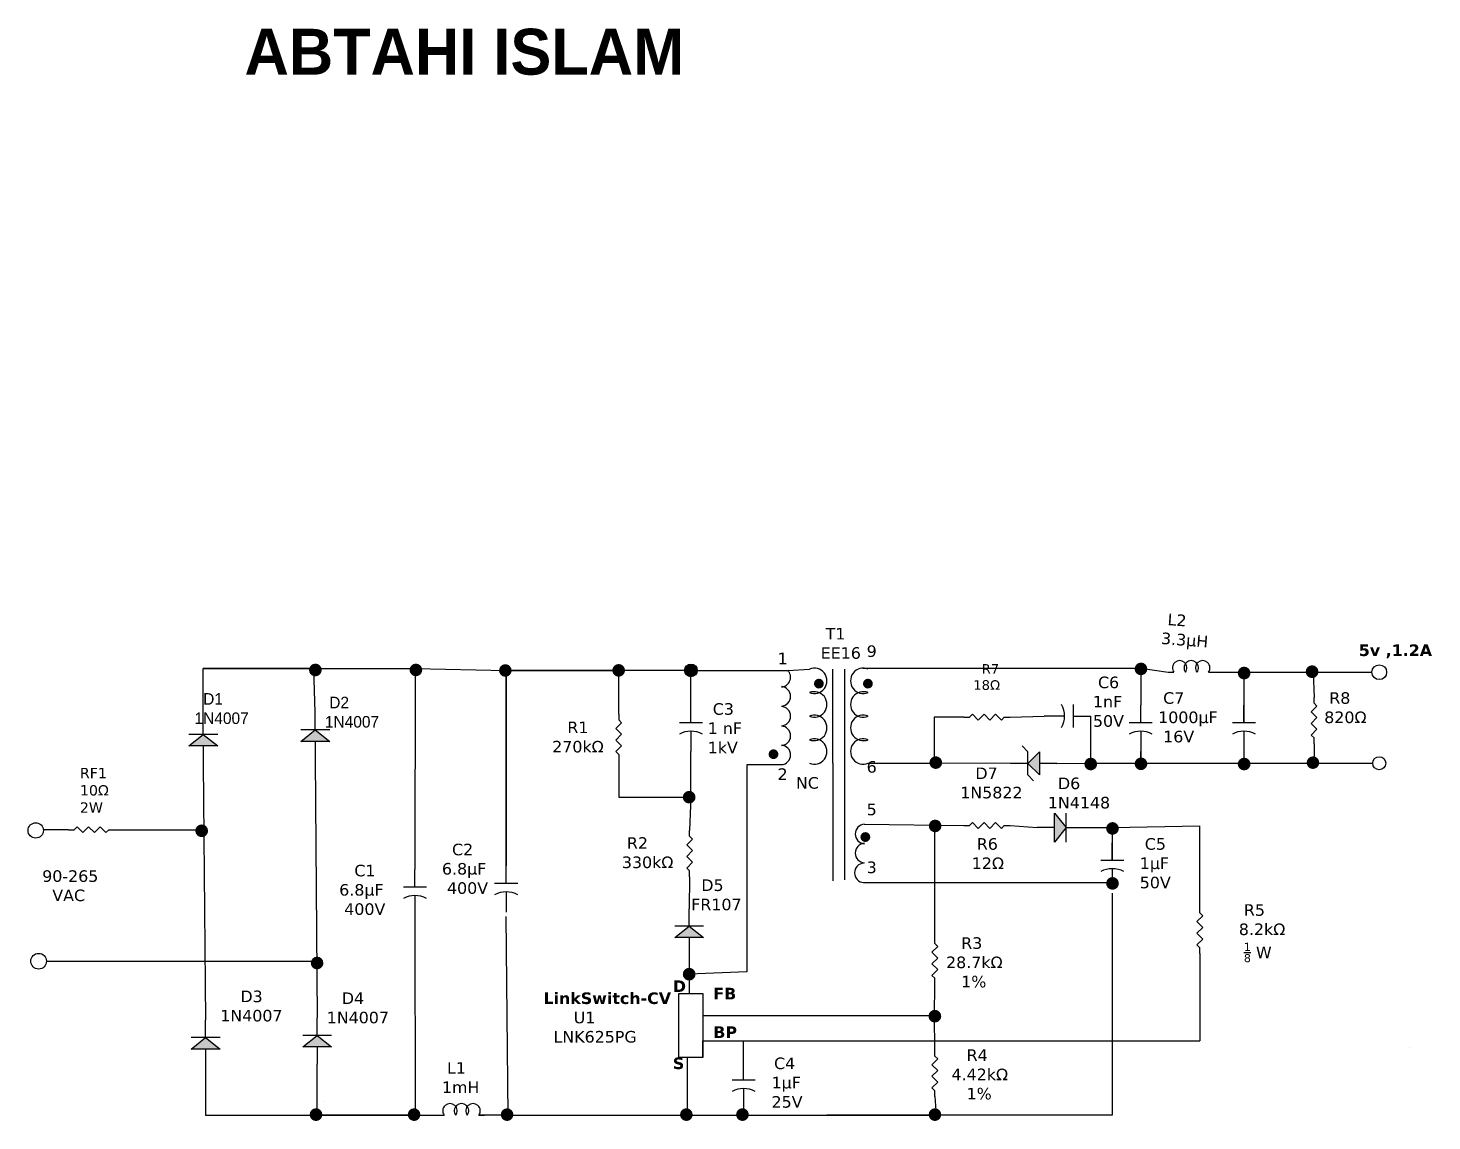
# Model space of a CAD drawing. Header units: inches. Extents: x 32.9 to 60.2, y 33.3 to 51.8.
# Drawn here: x 32.88 to 45.02, y 42.32 to 51.77 of the extents above; entities that cross this region are included whole.
import ezdxf

# ---------------------------------------------------------------- set-up
doc = ezdxf.new("R2010")
doc.units = ezdxf.units.IN
doc.header["$MEASUREMENT"] = 0

# ---------------------------------------------------------------- blocks, each defined once
blk = doc.blocks.new('Diode')
at = {"color": 7}
for p, q in [((0.15, 0.125), (0.25, 0)), ((0.15, -0.125), (0.15, 0.125)), ((0.25, -0.125), (0.25, 0.125)), ((0.15, 0), (0, 0)), ((0.25, 0), (0.15, -0.125)), ((0.25, 0), (0.4, 0))]:
    blk.add_line(p, q, dxfattribs=at)
blk.add_solid([(0.15, -0.125), (0.25, 0), (0.15, 0.125)], dxfattribs=at)
blk = doc.blocks.new('Capacitor')
at = {"color": 7}
for p, q in [((0.15, 0), (0, 0)), ((0.15, -0.1), (0.15, 0.1)), ((0.225, 0), (0.4, 0))]:
    blk.add_line(p, q, dxfattribs=at)
blk.add_arc((0.4375, 0), 0.2125, 151.9275, 208.0725, dxfattribs=at)
blk = doc.blocks.new('Inductor')
at = {"color": 7}
for p, q in [((0, 0), (0.05, 0)), ((0.35, 0), (0.4, 0))]:
    blk.add_line(p, q, dxfattribs=at)
for centre in [(0.1, 0.0375), (0.2, 0.0375), (0.3, 0.0375)]:
    blk.add_arc(centre, 0.0625, 323.1301, 216.8699, dxfattribs=at)
blk = doc.blocks.new('Resistor')
at = {"color": 7}
blk.add_lwpolyline([(0, 0), (0.05, 0), (0.075, 0.025), (0.125, -0.025), (0.175, 0.025), (0.225, -0.025), (0.275, 0.025), (0.325, -0.025), (0.35, 0), (0.4, 0)], dxfattribs=at)
blk = doc.blocks.new('Transformer')
at = {"color": 7}
for p, q in [((0.1, 0), (0.1, 0.4)), ((0.15, 0.4), (0.15, 0))]:
    blk.add_line(p, q, dxfattribs=at)
for centre, start, end in [((0.0208, 0.35), 247.3801, 112.6199), ((0.2292, 0.35), 67.38014, 292.6199), ((0.0208, 0.25), 247.3801, 112.6199), ((0.2292, 0.25), 67.38014, 292.6199), ((0.0208, 0.15), 247.3801, 112.6199), ((0.2292, 0.15), 67.38014, 292.6199), ((0.0208, 0.05), 247.3801, 112.6199), ((0.2292, 0.05), 67.38014, 292.6199)]:
    blk.add_arc(centre, 0.0542, start, end, dxfattribs=at)
blk = doc.blocks.new('Diode - Zener')
at = {"color": 7}
for p, q in [((0.2, 0.150001), (0.25, 0.100001)), ((0, 0), (0.15, 0)), ((0.15, 0.100001), (0.25, 0)), ((0.15, 0), (0.15, 0.100001)), ((0.25, 0), (0.15, -0.099999)), ((0.15, -0.099999), (0.15, 0)), ((0.25, 0.100001), (0.25, -0.099999)), ((0.25, 0), (0.4, 0)), ((0.25, -0.099999), (0.3, -0.149999))]:
    blk.add_line(p, q, dxfattribs=at)
blk.add_solid([(0.15, -0.099999), (0.25, 0), (0.15, 0.100001)], dxfattribs=at)

msp = doc.modelspace()

# ---------------------------------------------------------------- hatches: boundary and pattern name
h = msp.add_hatch(color=256)
h.paths.add_polyline_path([(42.451, 46.23), (42.505, 46.23), (42.56, 46.23, 1)])
h.paths.add_polyline_path([(42.56, 46.23), (42.505, 46.23), (42.505, 46.175, 0.414214)])
h.paths.add_polyline_path([(42.505, 46.23), (42.451, 46.23, 0.414214), (42.505, 46.175)])
h = msp.add_hatch(color=256)
h.paths.add_polyline_path([(42.451, 46.23), (42.505, 46.23), (42.56, 46.23, 1)])
h.paths.add_polyline_path([(42.56, 46.23), (42.505, 46.23), (42.505, 46.175, 0.414214)])
h.paths.add_polyline_path([(42.505, 46.23), (42.451, 46.23, 0.414214), (42.505, 46.175)])
h = msp.add_hatch(color=256)
h.paths.add_polyline_path([(35.307, 46.221), (35.361, 46.221), (35.416, 46.221, 1)])
h.paths.add_polyline_path([(35.416, 46.221), (35.361, 46.221), (35.361, 46.166, 0.414214)])
h.paths.add_polyline_path([(35.361, 46.221), (35.307, 46.221, 0.414214), (35.361, 46.166)])
h = msp.add_hatch(color=256)
h.paths.add_polyline_path([(35.307, 46.221), (35.361, 46.221), (35.416, 46.221, 1)])
h.paths.add_polyline_path([(35.416, 46.221), (35.361, 46.221), (35.361, 46.166, 0.414214)])
h.paths.add_polyline_path([(35.361, 46.221), (35.307, 46.221, 0.414214), (35.361, 46.166)])
h = msp.add_hatch(color=256)
h.paths.add_polyline_path([(36.177, 46.221), (36.231, 46.221), (36.286, 46.221, 1)])
h.paths.add_polyline_path([(36.286, 46.221), (36.231, 46.221), (36.231, 46.166, 0.414214)])
h.paths.add_polyline_path([(36.231, 46.221), (36.177, 46.221, 0.414214), (36.231, 46.166)])
h = msp.add_hatch(color=256)
h.paths.add_polyline_path([(36.177, 46.221), (36.231, 46.221), (36.286, 46.221, 1)])
h.paths.add_polyline_path([(36.286, 46.221), (36.231, 46.221), (36.231, 46.166, 0.414214)])
h.paths.add_polyline_path([(36.231, 46.221), (36.177, 46.221, 0.414214), (36.231, 46.166)])
h = msp.add_hatch(color=256)
h.paths.add_polyline_path([(36.951, 46.216), (37.005, 46.216), (37.06, 46.216, 1)])
h.paths.add_polyline_path([(37.06, 46.216), (37.005, 46.216), (37.005, 46.162, 0.414214)])
h.paths.add_polyline_path([(37.005, 46.216), (36.951, 46.216, 0.414214), (37.005, 46.162)])
h = msp.add_hatch(color=256)
h.paths.add_polyline_path([(36.951, 46.216), (37.005, 46.216), (37.06, 46.216, 1)])
h.paths.add_polyline_path([(37.06, 46.216), (37.005, 46.216), (37.005, 46.162, 0.414214)])
h.paths.add_polyline_path([(37.005, 46.216), (36.951, 46.216, 0.414214), (37.005, 46.162)])
h = msp.add_hatch(color=256)
h.paths.add_polyline_path([(37.931, 46.217), (37.986, 46.217), (38.041, 46.217, 1)])
h.paths.add_polyline_path([(38.041, 46.217), (37.986, 46.217), (37.986, 46.163, 0.414214)])
h.paths.add_polyline_path([(37.986, 46.217), (37.931, 46.217, 0.414214), (37.986, 46.163)])
h = msp.add_hatch(color=256)
h.paths.add_polyline_path([(37.931, 46.217), (37.986, 46.217), (38.041, 46.217, 1)])
h.paths.add_polyline_path([(38.041, 46.217), (37.986, 46.217), (37.986, 46.163, 0.414214)])
h.paths.add_polyline_path([(37.986, 46.217), (37.931, 46.217, 0.414214), (37.986, 46.163)])
h = msp.add_hatch(color=256)
h.paths.add_polyline_path([(38.556, 46.217), (38.611, 46.217), (38.665, 46.217, 1)])
h.paths.add_polyline_path([(38.665, 46.217), (38.611, 46.217), (38.611, 46.163, 0.414214)])
h.paths.add_polyline_path([(38.611, 46.217), (38.556, 46.217, 0.414214), (38.611, 46.163)])
h = msp.add_hatch(color=256)
h.paths.add_polyline_path([(38.556, 46.217), (38.611, 46.217), (38.665, 46.217, 1)])
h.paths.add_polyline_path([(38.665, 46.217), (38.611, 46.217), (38.611, 46.163, 0.414214)])
h.paths.add_polyline_path([(38.611, 46.217), (38.556, 46.217, 0.414214), (38.611, 46.163)])
h = msp.add_hatch(color=256)
h.paths.add_polyline_path([(43.343, 46.194), (43.398, 46.194), (43.453, 46.194, 1)])
h.paths.add_polyline_path([(43.453, 46.194), (43.398, 46.194), (43.398, 46.139, 0.414214)])
h.paths.add_polyline_path([(43.398, 46.194), (43.343, 46.194, 0.414214), (43.398, 46.139)])
h = msp.add_hatch(color=256)
h.paths.add_polyline_path([(43.343, 46.194), (43.398, 46.194), (43.453, 46.194, 1)])
h.paths.add_polyline_path([(43.453, 46.194), (43.398, 46.194), (43.398, 46.139, 0.414214)])
h.paths.add_polyline_path([(43.398, 46.194), (43.343, 46.194, 0.414214), (43.398, 46.139)])
h = msp.add_hatch(color=256)
h.paths.add_polyline_path([(43.931, 46.206), (43.986, 46.206), (44.041, 46.206, 1)])
h.paths.add_polyline_path([(44.041, 46.206), (43.986, 46.206), (43.986, 46.151, 0.414214)])
h.paths.add_polyline_path([(43.986, 46.206), (43.931, 46.206, 0.414214), (43.986, 46.151)])
h = msp.add_hatch(color=256)
h.paths.add_polyline_path([(43.931, 46.206), (43.986, 46.206), (44.041, 46.206, 1)])
h.paths.add_polyline_path([(44.041, 46.206), (43.986, 46.206), (43.986, 46.151, 0.414214)])
h.paths.add_polyline_path([(43.986, 46.206), (43.931, 46.206, 0.414214), (43.986, 46.151)])
h = msp.add_hatch(color=256)
h.paths.add_polyline_path([(39.676, 46.102), (39.719, 46.102), (39.761, 46.102, 1)])
h.paths.add_polyline_path([(39.761, 46.102), (39.719, 46.102), (39.719, 46.06, 0.414214)])
h.paths.add_polyline_path([(39.719, 46.102), (39.676, 46.102, 0.414214), (39.719, 46.06)])
h = msp.add_hatch(color=256)
h.paths.add_polyline_path([(39.676, 46.102), (39.719, 46.102), (39.761, 46.102, 1)])
h.paths.add_polyline_path([(39.761, 46.102), (39.719, 46.102), (39.719, 46.06, 0.414214)])
h.paths.add_polyline_path([(39.719, 46.102), (39.676, 46.102, 0.414214), (39.719, 46.06)])
h = msp.add_hatch(color=256)
h.paths.add_polyline_path([(40.1, 46.102), (40.143, 46.102), (40.185, 46.102, 1)])
h.paths.add_polyline_path([(40.185, 46.102), (40.143, 46.102), (40.143, 46.06, 0.414214)])
h.paths.add_polyline_path([(40.143, 46.102), (40.1, 46.102, 0.414214), (40.143, 46.06)])
h = msp.add_hatch(color=256)
h.paths.add_polyline_path([(40.1, 46.102), (40.143, 46.102), (40.185, 46.102, 1)])
h.paths.add_polyline_path([(40.185, 46.102), (40.143, 46.102), (40.143, 46.06, 0.414214)])
h.paths.add_polyline_path([(40.143, 46.102), (40.1, 46.102, 0.414214), (40.143, 46.06)])
h = msp.add_hatch(color=256)
h.paths.add_polyline_path([(39.283, 45.492), (39.325, 45.492), (39.368, 45.492, 1)])
h.paths.add_polyline_path([(39.368, 45.492), (39.325, 45.492), (39.325, 45.45, 0.414214)])
h.paths.add_polyline_path([(39.325, 45.492), (39.283, 45.492, 0.414214), (39.325, 45.45)])
h = msp.add_hatch(color=256)
h.paths.add_polyline_path([(39.283, 45.492), (39.325, 45.492), (39.368, 45.492, 1)])
h.paths.add_polyline_path([(39.368, 45.492), (39.325, 45.492), (39.325, 45.45, 0.414214)])
h.paths.add_polyline_path([(39.325, 45.492), (39.283, 45.492, 0.414214), (39.325, 45.45)])
h = msp.add_hatch(color=256)
h.paths.add_polyline_path([(40.675, 45.419), (40.73, 45.419), (40.785, 45.419, 1)])
h.paths.add_polyline_path([(40.785, 45.419), (40.73, 45.419), (40.73, 45.365, 0.414214)])
h.paths.add_polyline_path([(40.73, 45.419), (40.675, 45.419, 0.414214), (40.73, 45.365)])
h = msp.add_hatch(color=256)
h.paths.add_polyline_path([(40.675, 45.419), (40.73, 45.419), (40.785, 45.419, 1)])
h.paths.add_polyline_path([(40.785, 45.419), (40.73, 45.419), (40.73, 45.365, 0.414214)])
h.paths.add_polyline_path([(40.73, 45.419), (40.675, 45.419, 0.414214), (40.73, 45.365)])
h = msp.add_hatch(color=256)
h.paths.add_polyline_path([(42.016, 45.407), (42.071, 45.407), (42.126, 45.407, 1)])
h.paths.add_polyline_path([(42.126, 45.407), (42.071, 45.407), (42.071, 45.353, 0.414214)])
h.paths.add_polyline_path([(42.071, 45.407), (42.016, 45.407, 0.414214), (42.071, 45.353)])
h = msp.add_hatch(color=256)
h.paths.add_polyline_path([(42.016, 45.407), (42.071, 45.407), (42.126, 45.407, 1)])
h.paths.add_polyline_path([(42.126, 45.407), (42.071, 45.407), (42.071, 45.353, 0.414214)])
h.paths.add_polyline_path([(42.071, 45.407), (42.016, 45.407, 0.414214), (42.071, 45.353)])
h = msp.add_hatch(color=256)
h.paths.add_polyline_path([(42.451, 45.409), (42.505, 45.409), (42.56, 45.409, 1)])
h.paths.add_polyline_path([(42.56, 45.409), (42.505, 45.409), (42.505, 45.355, 0.414214)])
h.paths.add_polyline_path([(42.505, 45.409), (42.451, 45.409, 0.414214), (42.505, 45.355)])
h = msp.add_hatch(color=256)
h.paths.add_polyline_path([(42.451, 45.409), (42.505, 45.409), (42.56, 45.409, 1)])
h.paths.add_polyline_path([(42.56, 45.409), (42.505, 45.409), (42.505, 45.355, 0.414214)])
h.paths.add_polyline_path([(42.505, 45.409), (42.451, 45.409, 0.414214), (42.505, 45.355)])
h = msp.add_hatch(color=256)
h.paths.add_polyline_path([(43.343, 45.407), (43.398, 45.407), (43.453, 45.407, 1)])
h.paths.add_polyline_path([(43.453, 45.407), (43.398, 45.407), (43.398, 45.353, 0.414214)])
h.paths.add_polyline_path([(43.398, 45.407), (43.343, 45.407, 0.414214), (43.398, 45.353)])
h = msp.add_hatch(color=256)
h.paths.add_polyline_path([(43.343, 45.407), (43.398, 45.407), (43.453, 45.407, 1)])
h.paths.add_polyline_path([(43.453, 45.407), (43.398, 45.407), (43.398, 45.353, 0.414214)])
h.paths.add_polyline_path([(43.398, 45.407), (43.343, 45.407, 0.414214), (43.398, 45.353)])
h = msp.add_hatch(color=256)
h.paths.add_polyline_path([(43.939, 45.419), (43.993, 45.419), (44.048, 45.419, 1)])
h.paths.add_polyline_path([(44.048, 45.419), (43.993, 45.419), (43.993, 45.365, 0.414214)])
h.paths.add_polyline_path([(43.993, 45.419), (43.939, 45.419, 0.414214), (43.993, 45.365)])
h = msp.add_hatch(color=256)
h.paths.add_polyline_path([(43.939, 45.419), (43.993, 45.419), (44.048, 45.419, 1)])
h.paths.add_polyline_path([(44.048, 45.419), (43.993, 45.419), (43.993, 45.365, 0.414214)])
h.paths.add_polyline_path([(43.993, 45.419), (43.939, 45.419, 0.414214), (43.993, 45.365)])
h = msp.add_hatch(color=256)
h.paths.add_polyline_path([(38.541, 45.12), (38.596, 45.12), (38.651, 45.12, 1)])
h.paths.add_polyline_path([(38.651, 45.12), (38.596, 45.12), (38.596, 45.066, 0.414214)])
h.paths.add_polyline_path([(38.596, 45.12), (38.541, 45.12, 0.414214), (38.596, 45.066)])
h = msp.add_hatch(color=256)
h.paths.add_polyline_path([(38.541, 45.12), (38.596, 45.12), (38.651, 45.12, 1)])
h.paths.add_polyline_path([(38.651, 45.12), (38.596, 45.12), (38.596, 45.066, 0.414214)])
h.paths.add_polyline_path([(38.596, 45.12), (38.541, 45.12, 0.414214), (38.596, 45.066)])
h = msp.add_hatch(color=256)
h.paths.add_polyline_path([(34.323, 44.83), (34.378, 44.83), (34.433, 44.83, 1)])
h.paths.add_polyline_path([(34.433, 44.83), (34.378, 44.83), (34.378, 44.775, 0.414214)])
h.paths.add_polyline_path([(34.378, 44.83), (34.323, 44.83, 0.414214), (34.378, 44.775)])
h = msp.add_hatch(color=256)
h.paths.add_polyline_path([(34.323, 44.83), (34.378, 44.83), (34.433, 44.83, 1)])
h.paths.add_polyline_path([(34.433, 44.83), (34.378, 44.83), (34.378, 44.775, 0.414214)])
h.paths.add_polyline_path([(34.378, 44.83), (34.323, 44.83, 0.414214), (34.378, 44.775)])
h = msp.add_hatch(color=256)
h.paths.add_polyline_path([(40.67, 44.872), (40.724, 44.872), (40.779, 44.872, 1)])
h.paths.add_polyline_path([(40.779, 44.872), (40.724, 44.872), (40.724, 44.817, 0.414214)])
h.paths.add_polyline_path([(40.724, 44.872), (40.67, 44.872, 0.414214), (40.724, 44.817)])
h = msp.add_hatch(color=256)
h.paths.add_polyline_path([(40.67, 44.872), (40.724, 44.872), (40.779, 44.872, 1)])
h.paths.add_polyline_path([(40.779, 44.872), (40.724, 44.872), (40.724, 44.817, 0.414214)])
h.paths.add_polyline_path([(40.724, 44.872), (40.67, 44.872, 0.414214), (40.724, 44.817)])
h = msp.add_hatch(color=256)
h.paths.add_polyline_path([(42.204, 44.85), (42.259, 44.85), (42.314, 44.85, 1)])
h.paths.add_polyline_path([(42.314, 44.85), (42.259, 44.85), (42.259, 44.796, 0.414214)])
h.paths.add_polyline_path([(42.259, 44.85), (42.204, 44.85, 0.414214), (42.259, 44.796)])
h = msp.add_hatch(color=256)
h.paths.add_polyline_path([(42.204, 44.85), (42.259, 44.85), (42.314, 44.85, 1)])
h.paths.add_polyline_path([(42.314, 44.85), (42.259, 44.85), (42.259, 44.796, 0.414214)])
h.paths.add_polyline_path([(42.259, 44.85), (42.204, 44.85, 0.414214), (42.259, 44.796)])
h = msp.add_hatch(color=256)
h.paths.add_polyline_path([(40.078, 44.776), (40.12, 44.776), (40.163, 44.776, 1)])
h.paths.add_polyline_path([(40.163, 44.776), (40.12, 44.776), (40.12, 44.733, 0.414214)])
h.paths.add_polyline_path([(40.12, 44.776), (40.078, 44.776, 0.414214), (40.12, 44.733)])
h = msp.add_hatch(color=256)
h.paths.add_polyline_path([(40.078, 44.776), (40.12, 44.776), (40.163, 44.776, 1)])
h.paths.add_polyline_path([(40.163, 44.776), (40.12, 44.776), (40.12, 44.733, 0.414214)])
h.paths.add_polyline_path([(40.12, 44.776), (40.078, 44.776, 0.414214), (40.12, 44.733)])
h = msp.add_hatch(color=256)
h.paths.add_polyline_path([(42.204, 44.375), (42.259, 44.375), (42.314, 44.375, 1)])
h.paths.add_polyline_path([(42.314, 44.375), (42.259, 44.375), (42.259, 44.321, 0.414214)])
h.paths.add_polyline_path([(42.259, 44.375), (42.204, 44.375, 0.414214), (42.259, 44.321)])
h = msp.add_hatch(color=256)
h.paths.add_polyline_path([(42.204, 44.375), (42.259, 44.375), (42.314, 44.375, 1)])
h.paths.add_polyline_path([(42.314, 44.375), (42.259, 44.375), (42.259, 44.321, 0.414214)])
h.paths.add_polyline_path([(42.259, 44.375), (42.204, 44.375, 0.414214), (42.259, 44.321)])
h = msp.add_hatch(color=256)
h.paths.add_polyline_path([(35.322, 43.687), (35.376, 43.687), (35.431, 43.687, 1)])
h.paths.add_polyline_path([(35.431, 43.687), (35.376, 43.687), (35.376, 43.632, 0.414214)])
h.paths.add_polyline_path([(35.376, 43.687), (35.322, 43.687, 0.414214), (35.376, 43.632)])
h = msp.add_hatch(color=256)
h.paths.add_polyline_path([(35.322, 43.687), (35.376, 43.687), (35.431, 43.687, 1)])
h.paths.add_polyline_path([(35.431, 43.687), (35.376, 43.687), (35.376, 43.632, 0.414214)])
h.paths.add_polyline_path([(35.376, 43.687), (35.322, 43.687, 0.414214), (35.376, 43.632)])
h = msp.add_hatch(color=256)
h.paths.add_polyline_path([(38.541, 43.59), (38.596, 43.59), (38.651, 43.59, 1)])
h.paths.add_polyline_path([(38.651, 43.59), (38.596, 43.59), (38.596, 43.535, 0.414214)])
h.paths.add_polyline_path([(38.596, 43.59), (38.541, 43.59, 0.414214), (38.596, 43.535)])
h = msp.add_hatch(color=256)
h.paths.add_polyline_path([(38.541, 43.59), (38.596, 43.59), (38.651, 43.59, 1)])
h.paths.add_polyline_path([(38.651, 43.59), (38.596, 43.59), (38.596, 43.535, 0.414214)])
h.paths.add_polyline_path([(38.596, 43.59), (38.541, 43.59, 0.414214), (38.596, 43.535)])
h = msp.add_hatch(color=256)
h.paths.add_polyline_path([(40.667, 43.227), (40.722, 43.227), (40.777, 43.227, 1)])
h.paths.add_polyline_path([(40.777, 43.227), (40.722, 43.227), (40.722, 43.172, 0.414214)])
h.paths.add_polyline_path([(40.722, 43.227), (40.667, 43.227, 0.414214), (40.722, 43.172)])
h = msp.add_hatch(color=256)
h.paths.add_polyline_path([(40.667, 43.227), (40.722, 43.227), (40.777, 43.227, 1)])
h.paths.add_polyline_path([(40.777, 43.227), (40.722, 43.227), (40.722, 43.172, 0.414214)])
h.paths.add_polyline_path([(40.722, 43.227), (40.667, 43.227, 0.414214), (40.722, 43.172)])
h = msp.add_hatch(color=256)
h.paths.add_polyline_path([(35.312, 42.376), (35.367, 42.376), (35.422, 42.376, 1)])
h.paths.add_polyline_path([(35.422, 42.376), (35.367, 42.376), (35.367, 42.321, 0.414214)])
h.paths.add_polyline_path([(35.367, 42.376), (35.312, 42.376, 0.414214), (35.367, 42.321)])
h = msp.add_hatch(color=256)
h.paths.add_polyline_path([(35.312, 42.376), (35.367, 42.376), (35.422, 42.376, 1)])
h.paths.add_polyline_path([(35.422, 42.376), (35.367, 42.376), (35.367, 42.321, 0.414214)])
h.paths.add_polyline_path([(35.367, 42.376), (35.312, 42.376, 0.414214), (35.367, 42.321)])
h = msp.add_hatch(color=256)
h.paths.add_polyline_path([(36.161, 42.376), (36.216, 42.376), (36.27, 42.376, 1)])
h.paths.add_polyline_path([(36.27, 42.376), (36.216, 42.376), (36.216, 42.321, 0.414214)])
h.paths.add_polyline_path([(36.216, 42.376), (36.161, 42.376, 0.414214), (36.216, 42.321)])
h = msp.add_hatch(color=256)
h.paths.add_polyline_path([(36.161, 42.376), (36.216, 42.376), (36.27, 42.376, 1)])
h.paths.add_polyline_path([(36.27, 42.376), (36.216, 42.376), (36.216, 42.321, 0.414214)])
h.paths.add_polyline_path([(36.216, 42.376), (36.161, 42.376, 0.414214), (36.216, 42.321)])
h = msp.add_hatch(color=256)
h.paths.add_polyline_path([(36.966, 42.376), (37.02, 42.376), (37.075, 42.376, 1)])
h.paths.add_polyline_path([(37.075, 42.376), (37.02, 42.376), (37.02, 42.321, 0.414214)])
h.paths.add_polyline_path([(37.02, 42.376), (36.966, 42.376, 0.414214), (37.02, 42.321)])
h = msp.add_hatch(color=256)
h.paths.add_polyline_path([(36.966, 42.376), (37.02, 42.376), (37.075, 42.376, 1)])
h.paths.add_polyline_path([(37.075, 42.376), (37.02, 42.376), (37.02, 42.321, 0.414214)])
h.paths.add_polyline_path([(37.02, 42.376), (36.966, 42.376, 0.414214), (37.02, 42.321)])
h = msp.add_hatch(color=256)
h.paths.add_polyline_path([(38.517, 42.376), (38.572, 42.376), (38.626, 42.376, 1)])
h.paths.add_polyline_path([(38.626, 42.376), (38.572, 42.376), (38.572, 42.321, 0.414214)])
h.paths.add_polyline_path([(38.572, 42.376), (38.517, 42.376, 0.414214), (38.572, 42.321)])
h = msp.add_hatch(color=256)
h.paths.add_polyline_path([(38.517, 42.376), (38.572, 42.376), (38.626, 42.376, 1)])
h.paths.add_polyline_path([(38.626, 42.376), (38.572, 42.376), (38.572, 42.321, 0.414214)])
h.paths.add_polyline_path([(38.572, 42.376), (38.517, 42.376, 0.414214), (38.572, 42.321)])
h = msp.add_hatch(color=256)
h.paths.add_polyline_path([(39.002, 42.376), (39.057, 42.376), (39.112, 42.376, 1)])
h.paths.add_polyline_path([(39.112, 42.376), (39.057, 42.376), (39.057, 42.321, 0.414214)])
h.paths.add_polyline_path([(39.057, 42.376), (39.002, 42.376, 0.414214), (39.057, 42.321)])
h = msp.add_hatch(color=256)
h.paths.add_polyline_path([(39.002, 42.376), (39.057, 42.376), (39.112, 42.376, 1)])
h.paths.add_polyline_path([(39.112, 42.376), (39.057, 42.376), (39.057, 42.321, 0.414214)])
h.paths.add_polyline_path([(39.057, 42.376), (39.002, 42.376, 0.414214), (39.057, 42.321)])
h = msp.add_hatch(color=256)
h.paths.add_polyline_path([(40.668, 42.376), (40.723, 42.376), (40.777, 42.376, 1)])
h.paths.add_polyline_path([(40.777, 42.376), (40.723, 42.376), (40.723, 42.321, 0.414214)])
h.paths.add_polyline_path([(40.723, 42.376), (40.668, 42.376, 0.414214), (40.723, 42.321)])
h = msp.add_hatch(color=256)
h.paths.add_polyline_path([(40.668, 42.376), (40.723, 42.376), (40.777, 42.376, 1)])
h.paths.add_polyline_path([(40.777, 42.376), (40.723, 42.376), (40.723, 42.321, 0.414214)])
h.paths.add_polyline_path([(40.723, 42.376), (40.668, 42.376, 0.414214), (40.723, 42.321)])

# ---------------------------------------------------------------- linework, layer by layer
for p, q in [((34.392, 45.813), (34.392, 46.232)), ((34.392, 46.232), (35.348, 46.232)), ((35.348, 46.232), (34.392, 46.232)), ((34.392, 45.813), (34.392, 46.232)), ((34.392, 46.232), (35.348, 46.232)), ((35.348, 46.232), (34.392, 46.232)), ((35.348, 46.232), (36.226, 46.232)), ((35.361, 45.853), (35.348, 46.232)), ((35.348, 46.232), (36.226, 46.232)), ((35.361, 45.853), (35.348, 46.232)), ((36.226, 46.232), (36.223, 44.495)), ((36.226, 46.232), (36.223, 44.495)), ((36.226, 46.232), (37.013, 46.217)), ((36.226, 46.232), (37.013, 46.217)), ((37.013, 44.526), (37.013, 46.217)), ((37.013, 46.217), (37.013, 44.526)), ((37.013, 46.217), (37.996, 46.217)), ((37.986, 46.217), (37.013, 46.217)), ((37.013, 44.526), (37.013, 46.217)), ((37.013, 46.217), (37.013, 44.526)), ((37.013, 46.217), (37.996, 46.217)), ((37.986, 46.217), (37.013, 46.217)), ((37.986, 45.839), (37.986, 46.217)), ((37.986, 45.839), (37.986, 46.217)), ((38.611, 46.217), (37.996, 46.217)), ((38.611, 46.217), (37.996, 46.217)), ((38.611, 45.916), (38.611, 46.217)), ((38.611, 46.217), (39.449, 46.217)), ((38.611, 45.916), (38.611, 46.217)), ((38.611, 46.217), (39.449, 46.217)), ((39.449, 46.217), (39.636, 46.228)), ((39.449, 46.217), (39.636, 46.228)), ((40.102, 46.236), (42.503, 46.236)), ((40.102, 46.236), (42.503, 46.236)), ((42.503, 46.236), (42.503, 45.916)), ((42.503, 46.236), (42.74, 46.201)), ((42.503, 46.236), (42.503, 45.916)), ((42.503, 46.236), (42.74, 46.201)), ((43.14, 46.201), (43.396, 46.201)), ((43.14, 46.201), (43.396, 46.201)), ((43.396, 46.201), (43.396, 45.766)), ((43.396, 46.201), (43.996, 46.201)), ((43.396, 46.201), (43.396, 45.766)), ((43.396, 46.201), (43.996, 46.201)), ((43.996, 46.201), (44.003, 45.983)), ((43.996, 46.201), (44.503, 46.201)), ((43.996, 46.201), (44.003, 45.983)), ((43.996, 46.201), (44.503, 46.201)), ((40.973, 45.812), (40.716, 45.812)), ((40.716, 45.812), (40.716, 45.414)), ((40.973, 45.812), (40.716, 45.812)), ((40.716, 45.812), (40.716, 45.414)), ((41.373, 45.812), (41.669, 45.822)), ((41.373, 45.812), (41.669, 45.822)), ((42.069, 45.822), (42.069, 45.414)), ((42.069, 45.822), (42.069, 45.414)), ((40.716, 45.783), (40.716, 45.414)), ((40.716, 45.783), (40.716, 45.414)), ((44.003, 45.583), (44.003, 45.414)), ((44.003, 45.583), (44.003, 45.414)), ((35.361, 45.453), (35.377, 43.211)), ((35.361, 45.453), (35.377, 43.211)), ((37.986, 45.439), (37.986, 45.12)), ((37.986, 45.439), (37.986, 45.12)), ((38.611, 45.12), (38.611, 45.516)), ((38.611, 45.12), (38.611, 45.516)), ((42.503, 45.414), (42.503, 45.516)), ((42.503, 45.516), (42.503, 45.414)), ((42.503, 45.414), (42.503, 45.516)), ((42.503, 45.516), (42.503, 45.414)), ((43.396, 45.516), (43.396, 45.414)), ((43.396, 45.516), (43.396, 45.414)), ((34.392, 45.413), (34.392, 45.413)), ((34.392, 45.413), (34.392, 45.413)), ((34.392, 45.413), (34.412, 43.192)), ((34.392, 45.413), (34.392, 45.413)), ((34.392, 45.413), (34.392, 45.413)), ((34.392, 45.413), (34.412, 43.192)), ((39.395, 45.401), (39.095, 45.401)), ((39.095, 45.401), (39.095, 43.611)), ((39.395, 45.401), (39.095, 45.401)), ((39.095, 45.401), (39.095, 43.611)), ((39.839, 45.414), (39.839, 44.397)), ((39.839, 45.414), (39.839, 44.397)), ((39.941, 45.414), (39.941, 44.405)), ((39.941, 45.414), (39.941, 44.405)), ((40.144, 45.414), (40.716, 45.414)), ((40.144, 45.414), (40.716, 45.414)), ((41.376, 45.413), (40.716, 45.414)), ((41.376, 45.413), (40.716, 45.414)), ((41.776, 45.413), (42.069, 45.414)), ((41.776, 45.413), (42.069, 45.414)), ((42.069, 45.414), (42.503, 45.414)), ((42.069, 45.414), (42.503, 45.414)), ((42.503, 45.414), (43.396, 45.414)), ((42.503, 45.414), (43.396, 45.414)), ((43.396, 45.414), (44.003, 45.414)), ((43.396, 45.414), (44.003, 45.414)), ((44.003, 45.414), (44.51, 45.414)), ((44.003, 45.414), (44.003, 45.414)), ((44.003, 45.414), (44.51, 45.414)), ((44.003, 45.414), (44.003, 45.414)), ((37.986, 45.12), (38.611, 45.12)), ((37.986, 45.12), (38.611, 45.12)), ((38.611, 45.12), (38.6, 44.833)), ((38.611, 45.12), (38.6, 44.833)), ((33.225, 44.839), (33.008, 44.839)), ((33.225, 44.839), (33.008, 44.839)), ((33.625, 44.839), (34.397, 44.839)), ((33.625, 44.839), (34.397, 44.839)), ((40.111, 44.886), (40.973, 44.876)), ((40.111, 44.886), (40.973, 44.876)), ((40.722, 44.382), (40.722, 44.879)), ((40.722, 44.382), (40.722, 44.879)), ((41.373, 44.876), (41.607, 44.857)), ((41.373, 44.876), (41.607, 44.857)), ((42.007, 44.857), (42.257, 44.857)), ((42.007, 44.857), (42.257, 44.857)), ((42.257, 44.857), (43.015, 44.872)), ((42.257, 44.857), (43.015, 44.872)), ((42.257, 44.857), (42.257, 44.577)), ((42.257, 44.857), (42.257, 44.577)), ((43.015, 44.169), (43.015, 44.872)), ((43.015, 44.169), (43.015, 44.872)), ((38.6, 44.433), (38.596, 44.156)), ((38.6, 44.433), (38.596, 44.156)), ((40.106, 44.382), (42.257, 44.382)), ((40.106, 44.382), (42.257, 44.382)), ((40.722, 43.904), (40.722, 44.382)), ((40.722, 43.904), (40.722, 44.382)), ((42.257, 44.382), (42.257, 44.382)), ((42.257, 44.382), (42.257, 44.382)), ((42.257, 44.289), (42.257, 42.371)), ((42.257, 44.289), (42.257, 42.371)), ((36.223, 44.095), (36.226, 42.371)), ((36.223, 44.095), (36.226, 42.371)), ((37.03, 42.371), (37.013, 44.089)), ((37.03, 42.371), (37.013, 44.089)), ((38.596, 43.756), (38.596, 43.424)), ((38.596, 43.756), (38.596, 43.424)), ((43.015, 43.769), (43.015, 43.014)), ((43.015, 43.769), (43.015, 43.014)), ((33.035, 43.702), (35.373, 43.702)), ((33.035, 43.702), (35.373, 43.702)), ((39.095, 43.611), (38.596, 43.59)), ((39.095, 43.611), (38.596, 43.59)), ((40.718, 43.234), (40.722, 43.504)), ((40.718, 43.234), (40.722, 43.504)), ((38.713, 43.424), (38.713, 43.234)), ((38.713, 43.424), (38.713, 43.234)), ((35.377, 43.211), (35.377, 43.211)), ((35.377, 43.211), (35.377, 43.211)), ((35.377, 43.211), (35.377, 43.211)), ((35.377, 43.211), (35.377, 43.211)), ((35.377, 43.211), (35.377, 43.211)), ((35.377, 43.211), (35.377, 43.211)), ((38.713, 43.234), (40.718, 43.234)), ((38.713, 43.234), (40.718, 43.234)), ((40.722, 42.932), (40.718, 43.234)), ((40.722, 42.932), (40.718, 43.234)), ((38.713, 42.868), (38.713, 43.014)), ((38.713, 43.014), (39.064, 43.014)), ((38.713, 42.868), (38.713, 43.014)), ((38.713, 43.014), (39.064, 43.014)), ((39.064, 43.014), (39.064, 42.826)), ((39.064, 43.014), (39.786, 43.014)), ((39.064, 43.014), (39.064, 42.826)), ((39.064, 43.014), (39.786, 43.014)), ((39.786, 43.014), (43.015, 43.014)), ((39.786, 43.014), (43.015, 43.014)), ((44.832, 42.952), (44.832, 42.952)), ((44.832, 42.952), (44.832, 42.952)), ((34.412, 42.792), (34.412, 42.371)), ((34.412, 42.792), (34.412, 42.371)), ((35.377, 42.371), (35.377, 42.811)), ((35.377, 42.371), (35.377, 42.811)), ((38.713, 42.868), (38.508, 42.868)), ((38.508, 42.868), (38.508, 42.868)), ((38.713, 42.868), (38.508, 42.868)), ((38.508, 42.868), (38.508, 42.868)), ((38.581, 42.371), (38.581, 42.868)), ((38.581, 42.868), (38.581, 42.868)), ((38.581, 42.371), (38.581, 42.868)), ((38.581, 42.868), (38.581, 42.868)), ((38.713, 42.868), (38.713, 42.868)), ((38.713, 42.868), (38.713, 42.868)), ((40.722, 42.532), (40.733, 42.371)), ((40.722, 42.532), (40.733, 42.371)), ((35.443, 42.49), (35.443, 42.49)), ((35.443, 42.49), (35.443, 42.49)), ((39.067, 42.371), (39.067, 42.426)), ((39.067, 42.371), (39.067, 42.426)), ((34.412, 42.371), (35.377, 42.371)), ((34.412, 42.371), (35.377, 42.371)), ((35.377, 42.371), (36.226, 42.371)), ((36.226, 42.371), (35.377, 42.371)), ((35.377, 42.371), (36.226, 42.371)), ((36.226, 42.371), (35.377, 42.371)), ((36.226, 42.371), (36.426, 42.371)), ((36.226, 42.371), (36.426, 42.371)), ((37.03, 42.371), (36.776, 42.371)), ((37.03, 42.371), (36.776, 42.371)), ((37.03, 42.371), (38.581, 42.371)), ((37.03, 42.371), (38.581, 42.371)), ((38.581, 42.371), (39.067, 42.371)), ((38.581, 42.371), (39.067, 42.371)), ((39.067, 42.371), (39.786, 42.371)), ((39.067, 42.371), (39.786, 42.371)), ((39.786, 42.371), (39.786, 42.371)), ((39.786, 42.371), (40.733, 42.371)), ((40.733, 42.371), (39.786, 42.371)), ((39.786, 42.371), (39.786, 42.371)), ((39.786, 42.371), (40.733, 42.371)), ((40.733, 42.371), (39.786, 42.371)), ((42.257, 42.371), (40.733, 42.371)), ((42.257, 42.371), (40.733, 42.371))]:
    msp.add_line(p, q)
msp.add_lwpolyline([(38.508, 43.424), (38.713, 43.424), (38.713, 42.868), (38.508, 42.868)], close=True)
msp.add_lwpolyline([(38.508, 43.424), (38.713, 43.424), (38.713, 42.868), (38.508, 42.868)], close=True)
for centre, radius in [((38.611, 46.217), 0.0547), ((38.611, 46.217), 0.0547), ((44.567, 46.201), 0.064), ((44.567, 46.201), 0.064), ((44.567, 45.414), 0.0567), ((44.567, 45.414), 0.0567), ((32.942, 44.833), 0.0664), ((32.942, 44.833), 0.0664), ((32.967, 43.702), 0.068), ((32.967, 43.702), 0.068)]:
    msp.add_circle(centre, radius)
for centre, start, end in [((39.389, 46.158), 273.5492, 44.9886), ((39.389, 46.158), 273.5492, 44.9886), ((39.389, 45.992), 273.5492, 86.4508), ((39.389, 45.992), 273.5492, 86.4508), ((39.389, 45.821), 273.5492, 86.4508), ((39.389, 45.821), 273.5492, 86.4508), ((39.389, 45.651), 273.5492, 86.4508), ((39.389, 45.651), 273.5492, 86.4508), ((39.389, 45.486), 273.5492, 86.4508), ((39.389, 45.486), 273.5492, 86.4508), ((40.117, 44.802), 93.5492, 266.4508), ((40.117, 44.802), 93.5492, 266.4508), ((40.117, 44.637), 93.5492, 266.4508), ((40.117, 44.637), 93.5492, 266.4508), ((40.111, 44.466), 93.5492, 266.4508), ((40.111, 44.466), 93.5492, 266.4508)]:
    msp.add_arc(centre, 0.0845, start, end)

# ---------------------------------------------------------------- block references
for name, p in [('Inductor', (42.74, 46.201)), ('Inductor', (42.74, 46.201)), ('Resistor', (40.973, 45.812)), ('Resistor', (40.973, 45.812)), ('Diode', (41.607, 44.857)), ('Diode', (41.607, 44.857)), ('Resistor', (33.225, 44.839)), ('Resistor', (33.225, 44.839)), ('Resistor', (40.973, 44.876)), ('Resistor', (40.973, 44.876)), ('Inductor', (36.426, 42.371)), ('Inductor', (36.426, 42.371))]:
    msp.add_blockref(name, p)
at = {"xscale": 2.034326394311222, "yscale": 2.034326394311222, "zscale": 2.034326394311221}
msp.add_blockref('Transformer', (39.636, 45.414), dxfattribs=at)
msp.add_blockref('Transformer', (39.636, 45.414), dxfattribs=at)
for name, p, rotation in [('Capacitor', (42.069, 45.822), 180), ('Capacitor', (42.069, 45.822), 180), ('Resistor', (44.003, 45.583), 90), ('Resistor', (44.003, 45.583), 90), ('Diode', (34.392, 45.413), 90), ('Diode', (34.392, 45.413), 90), ('Diode', (35.361, 45.453), 90), ('Diode', (35.361, 45.453), 90), ('Resistor', (37.986, 45.839), 270), ('Resistor', (37.986, 45.839), 270), ('Capacitor', (38.611, 45.916), 270), ('Capacitor', (38.611, 45.916), 270), ('Capacitor', (42.503, 45.916), 270), ('Capacitor', (42.503, 45.916), 270), ('Capacitor', (42.503, 45.916), 270), ('Capacitor', (42.503, 45.916), 270), ('Capacitor', (43.396, 45.916), 270), ('Capacitor', (43.396, 45.916), 270), ('Capacitor', (43.396, 45.916), 270), ('Capacitor', (43.396, 45.916), 270), ('Diode - Zener', (41.776, 45.413), 180), ('Diode - Zener', (41.776, 45.413), 180), ('Resistor', (38.6, 44.433), 90), ('Resistor', (38.6, 44.433), 90), ('Capacitor', (42.257, 44.727), 270), ('Capacitor', (42.257, 44.727), 270), ('Capacitor', (36.223, 44.495), 270), ('Capacitor', (36.223, 44.495), 270), ('Capacitor', (37.013, 44.526), 270), ('Capacitor', (37.013, 44.526), 270), ('Diode', (38.596, 43.756), 90), ('Diode', (38.596, 43.756), 90), ('Resistor', (43.015, 43.769), 90), ('Resistor', (43.015, 43.769), 90), ('Resistor', (40.722, 43.504), 90), ('Resistor', (40.722, 43.504), 90), ('Diode', (34.412, 42.792), 90), ('Diode', (34.412, 42.792), 90), ('Diode', (35.377, 42.811), 90), ('Diode', (35.377, 42.811), 90), ('Resistor', (40.722, 42.532), 90), ('Resistor', (40.722, 42.532), 90), ('Capacitor', (39.067, 42.826), 270), ('Capacitor', (39.067, 42.826), 270)]:
    msp.add_blockref(name, p, dxfattribs=dict(rotation=rotation))

# ---------------------------------------------------------------- texts
at = {"attachment_point": 1}
for s, insert, char_height, width in [('{\\Fbold|c0;ABTAHI ISLAM}', (34.749, 51.765), 0.39696, 11.16465), ('{\\fVerdana|b0|i0|c0|p34; T1\\PEE16}', (39.734, 46.584), 0.1, 1.60473), ('{\\fVerdana|b0|i0|c0|p34; T1\\PEE16}', (39.734, 46.584), 0.1, 1.60473), ('{\\fVerdana|b0|i0|c0|p34;9\\P\\P\\P\\P\\P\\P6}', (40.132, 46.433), 0.1, 0.50843), ('{\\fVerdana|b0|i0|c0|p34;9\\P\\P\\P\\P\\P\\P6}', (40.132, 46.433), 0.1, 0.50843), ('{\\fVerdana|b1|i0|c0|p34;5v ,1.2A} ', (44.39, 46.441), 0.1, 1.73184), ('{\\fVerdana|b1|i0|c0|p34;5v ,1.2A} ', (44.39, 46.441), 0.1, 1.73184), ('{\\fVerdana|b0|i0|c0|p34;1\\P\\P\\P\\P\\P\\P2}', (39.361, 46.37), 0.1, 0.62759), ('{\\fVerdana|b0|i0|c0|p34;1\\P\\P\\P\\P\\P\\P2}', (39.361, 46.37), 0.1, 0.62759), ('\\A1;{\\fVerdana|b0|i0|c0|p34;   \\H0.5x; R7\\P     18Ω}', (40.872, 46.271), 0.16672, 0.63573), ('\\A1;{\\fVerdana|b0|i0|c0|p34;   \\H0.5x; R7\\P     18Ω}', (40.872, 46.271), 0.16672, 0.63573), ('{\\fVerdana|b0|i0|c0|p34;    C6\\P   1nF\\P   50V}', (41.959, 46.163), 0.1, 1.53323), ('{\\fVerdana|b0|i0|c0|p34;    C6\\P   1nF\\P   50V}', (41.959, 46.163), 0.1, 1.53323), ('     D1\\P   1N4007', (34.205, 46.02), 0.1, 1.31079), ('     D1\\P   1N4007', (34.205, 46.02), 0.1, 1.31079), ('    D2\\P   1N4007', (35.333, 45.989), 0.1, 0.94536), ('    D2\\P   1N4007', (35.333, 45.989), 0.1, 0.94536), ('{\\fVerdana|b0|i0|c0|p34;     C3\\P    1 nF\\P    1kV}', (38.582, 45.933), 0.1, 1.45379), ('{\\fVerdana|b0|i0|c0|p34;     C3\\P    1 nF\\P    1kV}', (38.582, 45.933), 0.1, 1.45379), ('{\\fVerdana|b0|i0|c0|p34;    C7\\P   1000µF\\P    16V}', (42.523, 46.028), 0.1, 1.39818), ('{\\fVerdana|b0|i0|c0|p34;    C7\\P   1000µF\\P    16V}', (42.523, 46.028), 0.1, 1.39818), ('\\A1;{\\fVerdana|b0|i0|c0|p34;   \\H0.5x;R8\\P     820Ω}', (43.873, 46.028), 0.2, 1.72389), ('\\A1;{\\fVerdana|b0|i0|c0|p34;   \\H0.5x;R8\\P     820Ω}', (43.873, 46.028), 0.2, 1.72389), ('{\\fVerdana|b0|i0|c0|p34;      R1\\P   270kΩ}', (37.28, 45.774), 0.1, 1.27902), ('{\\fVerdana|b0|i0|c0|p34;      R1\\P   270kΩ}', (37.28, 45.774), 0.1, 1.27902), ('{\\fVerdana|b0|i0|c0|p34;RF1\\P10Ω\\P2W}', (33.324, 45.374), 0.08958, 0.19584), ('{\\fVerdana|b0|i0|c0|p34;RF1\\P10Ω\\P2W}', (33.324, 45.374), 0.08958, 0.19584), ('{\\fVerdana|b0|i0|c0|p34;         D7\\P      1N5822}', (40.68, 45.377), 0.1, 1.08835), ('{\\fVerdana|b0|i0|c0|p34;         D7\\P      1N5822}', (40.68, 45.377), 0.1, 1.08835), ('{\\fVerdana|b0|i0|c0|p34;NC}', (39.52, 45.294), 0.1, 1.42201), ('{\\fVerdana|b0|i0|c0|p34;NC}', (39.52, 45.294), 0.1, 1.42201), ('{\\fVerdana|b0|i0|c0|p34;        D6\\P      1N4148}', (41.438, 45.29), 0.1, 1.34257), ('{\\fVerdana|b0|i0|c0|p34;        D6\\P      1N4148}', (41.438, 45.29), 0.1, 1.34257), ('{\\fVerdana|b0|i0|c0|p34;5\\P\\P\\P3}', (40.132, 45.064), 0.1, 0.35749), ('{\\fVerdana|b0|i0|c0|p34;5\\P\\P\\P3}', (40.132, 45.064), 0.1, 0.35749), ('{\\fVerdana|b0|i0|c0|p34;  \\H0.5x; C2\\P   6.8µF\\P    400V}', (36.326, 44.718), 0.2, 1.18369), ('{\\fVerdana|b0|i0|c0|p34;  \\H0.5x; C2\\P   6.8µF\\P    400V}', (36.326, 44.718), 0.2, 1.18369), ('{\\fVerdana|b0|i0|c0|p34;    R2\\P   330kΩ}', (37.883, 44.774), 0.1, 0.99302), ('{\\fVerdana|b0|i0|c0|p34;    R2\\P   330kΩ}', (37.883, 44.774), 0.1, 0.99302), ('\\A1;{\\fVerdana|b0|i0|c0|p34;      R6\\P     12Ω\\P     }', (40.823, 44.766), 0.1, 1.05658), ('\\A1;{\\fVerdana|b0|i0|c0|p34;      R6\\P     12Ω\\P     }', (40.823, 44.766), 0.1, 1.05658), ('{\\fVerdana|b0|i0|c0|p34;    C5\\P   1µF\\P   50V}', (42.364, 44.766), 0.1, 1.64445), ('{\\fVerdana|b0|i0|c0|p34;    C5\\P   1µF\\P   50V}', (42.364, 44.766), 0.1, 1.64445), ('{\\fVerdana|b0|i0|c0|p34;90-265\\P  VAC}', (32.998, 44.488), 0.1, 0.97714), ('{\\fVerdana|b0|i0|c0|p34;90-265\\P  VAC}', (32.998, 44.488), 0.1, 0.97714), ('{\\fVerdana|b0|i0|c0|p34;      C1\\P   6.8µF\\P    400V}', (35.437, 44.536), 0.1, 0.92153), ('{\\fVerdana|b0|i0|c0|p34;      C1\\P   6.8µF\\P    400V}', (35.437, 44.536), 0.1, 0.92153), ('{\\fVerdana|b0|i0|c0|p34;        \\P        D5\\P      FR107}', (38.352, 44.576), 0.1, 1.10424), ('{\\fVerdana|b0|i0|c0|p34;        \\P        D5\\P      FR107}', (38.352, 44.576), 0.1, 1.10424), ('\\A1;{\\fVerdana|b0|i0|c0|p34;      R5\\P     8.2kΩ\\P      \\H0.7x;\\S1/8;\\H1.429x; W}', (43.134, 44.195), 0.1, 1.27107), ('\\A1;{\\fVerdana|b0|i0|c0|p34;      R5\\P     8.2kΩ\\P      \\H0.7x;\\S1/8;\\H1.429x; W}', (43.134, 44.195), 0.1, 1.27107), ('{\\fVerdana|b0|i0|c0|p34;      R3\\P   28.7kΩ\\P      1%}', (40.688, 43.909), 0.1, 1.04863), ('{\\fVerdana|b0|i0|c0|p34;      R3\\P   28.7kΩ\\P      1%}', (40.688, 43.909), 0.1, 1.04863), ('{\\fVerdana|b1|i0|c0|p34;D\\P\\P\\P\\PS}', (38.455, 43.536), 0.1, 0.92153), ('{\\fVerdana|b1|i0|c0|p34;D\\P\\P\\P\\PS}', (38.455, 43.536), 0.1, 0.92153), ('{\\fVerdana|b0|i0|c0|p34;          D3\\P      1N4007}', (34.277, 43.448), 0.1, 1.33462), ('{\\fVerdana|b0|i0|c0|p34;          D3\\P      1N4007}', (34.277, 43.448), 0.1, 1.33462), ('{\\fVerdana|b0|i0|c0|p34;         D4\\P      1N4007}', (35.198, 43.432), 0.1, 1.00097), ('{\\fVerdana|b0|i0|c0|p34;         D4\\P      1N4007}', (35.198, 43.432), 0.1, 1.00097), ('{\\fVerdana|b1|i0|c0|p34;LinkSwitch-CV\\P\\fVerdana|b0|i0|c0|p34;      U1\\P  LNK625PG}', (37.335, 43.432), 0.1, 3.08235), ('{\\fVerdana|b1|i0|c0|p34;LinkSwitch-CV\\P\\fVerdana|b0|i0|c0|p34;      U1\\P  LNK625PG}', (37.335, 43.432), 0.1, 3.08235), ('{\\fVerdana|b1|i0|c0|p34;FB\\P\\PBP}', (38.805, 43.472), 0.1, 0.70703), ('{\\fVerdana|b1|i0|c0|p34;FB\\P\\PBP}', (38.805, 43.472), 0.1, 0.70703), ('{\\fVerdana|b0|i0|c0|p34;      R4\\P   4.42kΩ\\P      1%}', (40.735, 42.94), 0.1, 1.0963), ('{\\fVerdana|b0|i0|c0|p34;      R4\\P   4.42kΩ\\P      1%}', (40.735, 42.94), 0.1, 1.0963), ('{\\fVerdana|b0|i0|c0|p34;    L1\\P   1mH\\P   }', (36.326, 42.829), 0.1, 1.26313), ('{\\fVerdana|b0|i0|c0|p34;    L1\\P   1mH\\P   }', (36.326, 42.829), 0.1, 1.26313), ('{\\fVerdana|b0|i0|c0|p34;   \\H0.5x; \\H2x;C4\\P   1µF\\P   25V}', (39.178, 42.869), 0.1, 1.28696), ('{\\fVerdana|b0|i0|c0|p34;   \\H0.5x; \\H2x;C4\\P   1µF\\P   25V}', (39.178, 42.869), 0.1, 1.28696)]:
    msp.add_mtext(s, dxfattribs=dict(at, insert=insert, char_height=char_height, width=width))
at = {"insert": (42.566, 46.722), "char_height": 0.1, "width": 1.73183, "attachment_point": 1, "rotation": 355.6148}
msp.add_mtext('{\\fVerdana|b0|i0|c0|p34;    L2\\P   3.3µH\\P   }', dxfattribs=at)
msp.add_mtext('{\\fVerdana|b0|i0|c0|p34;    L2\\P   3.3µH\\P   }', dxfattribs=at)

doc.saveas('drawing.dxf')
